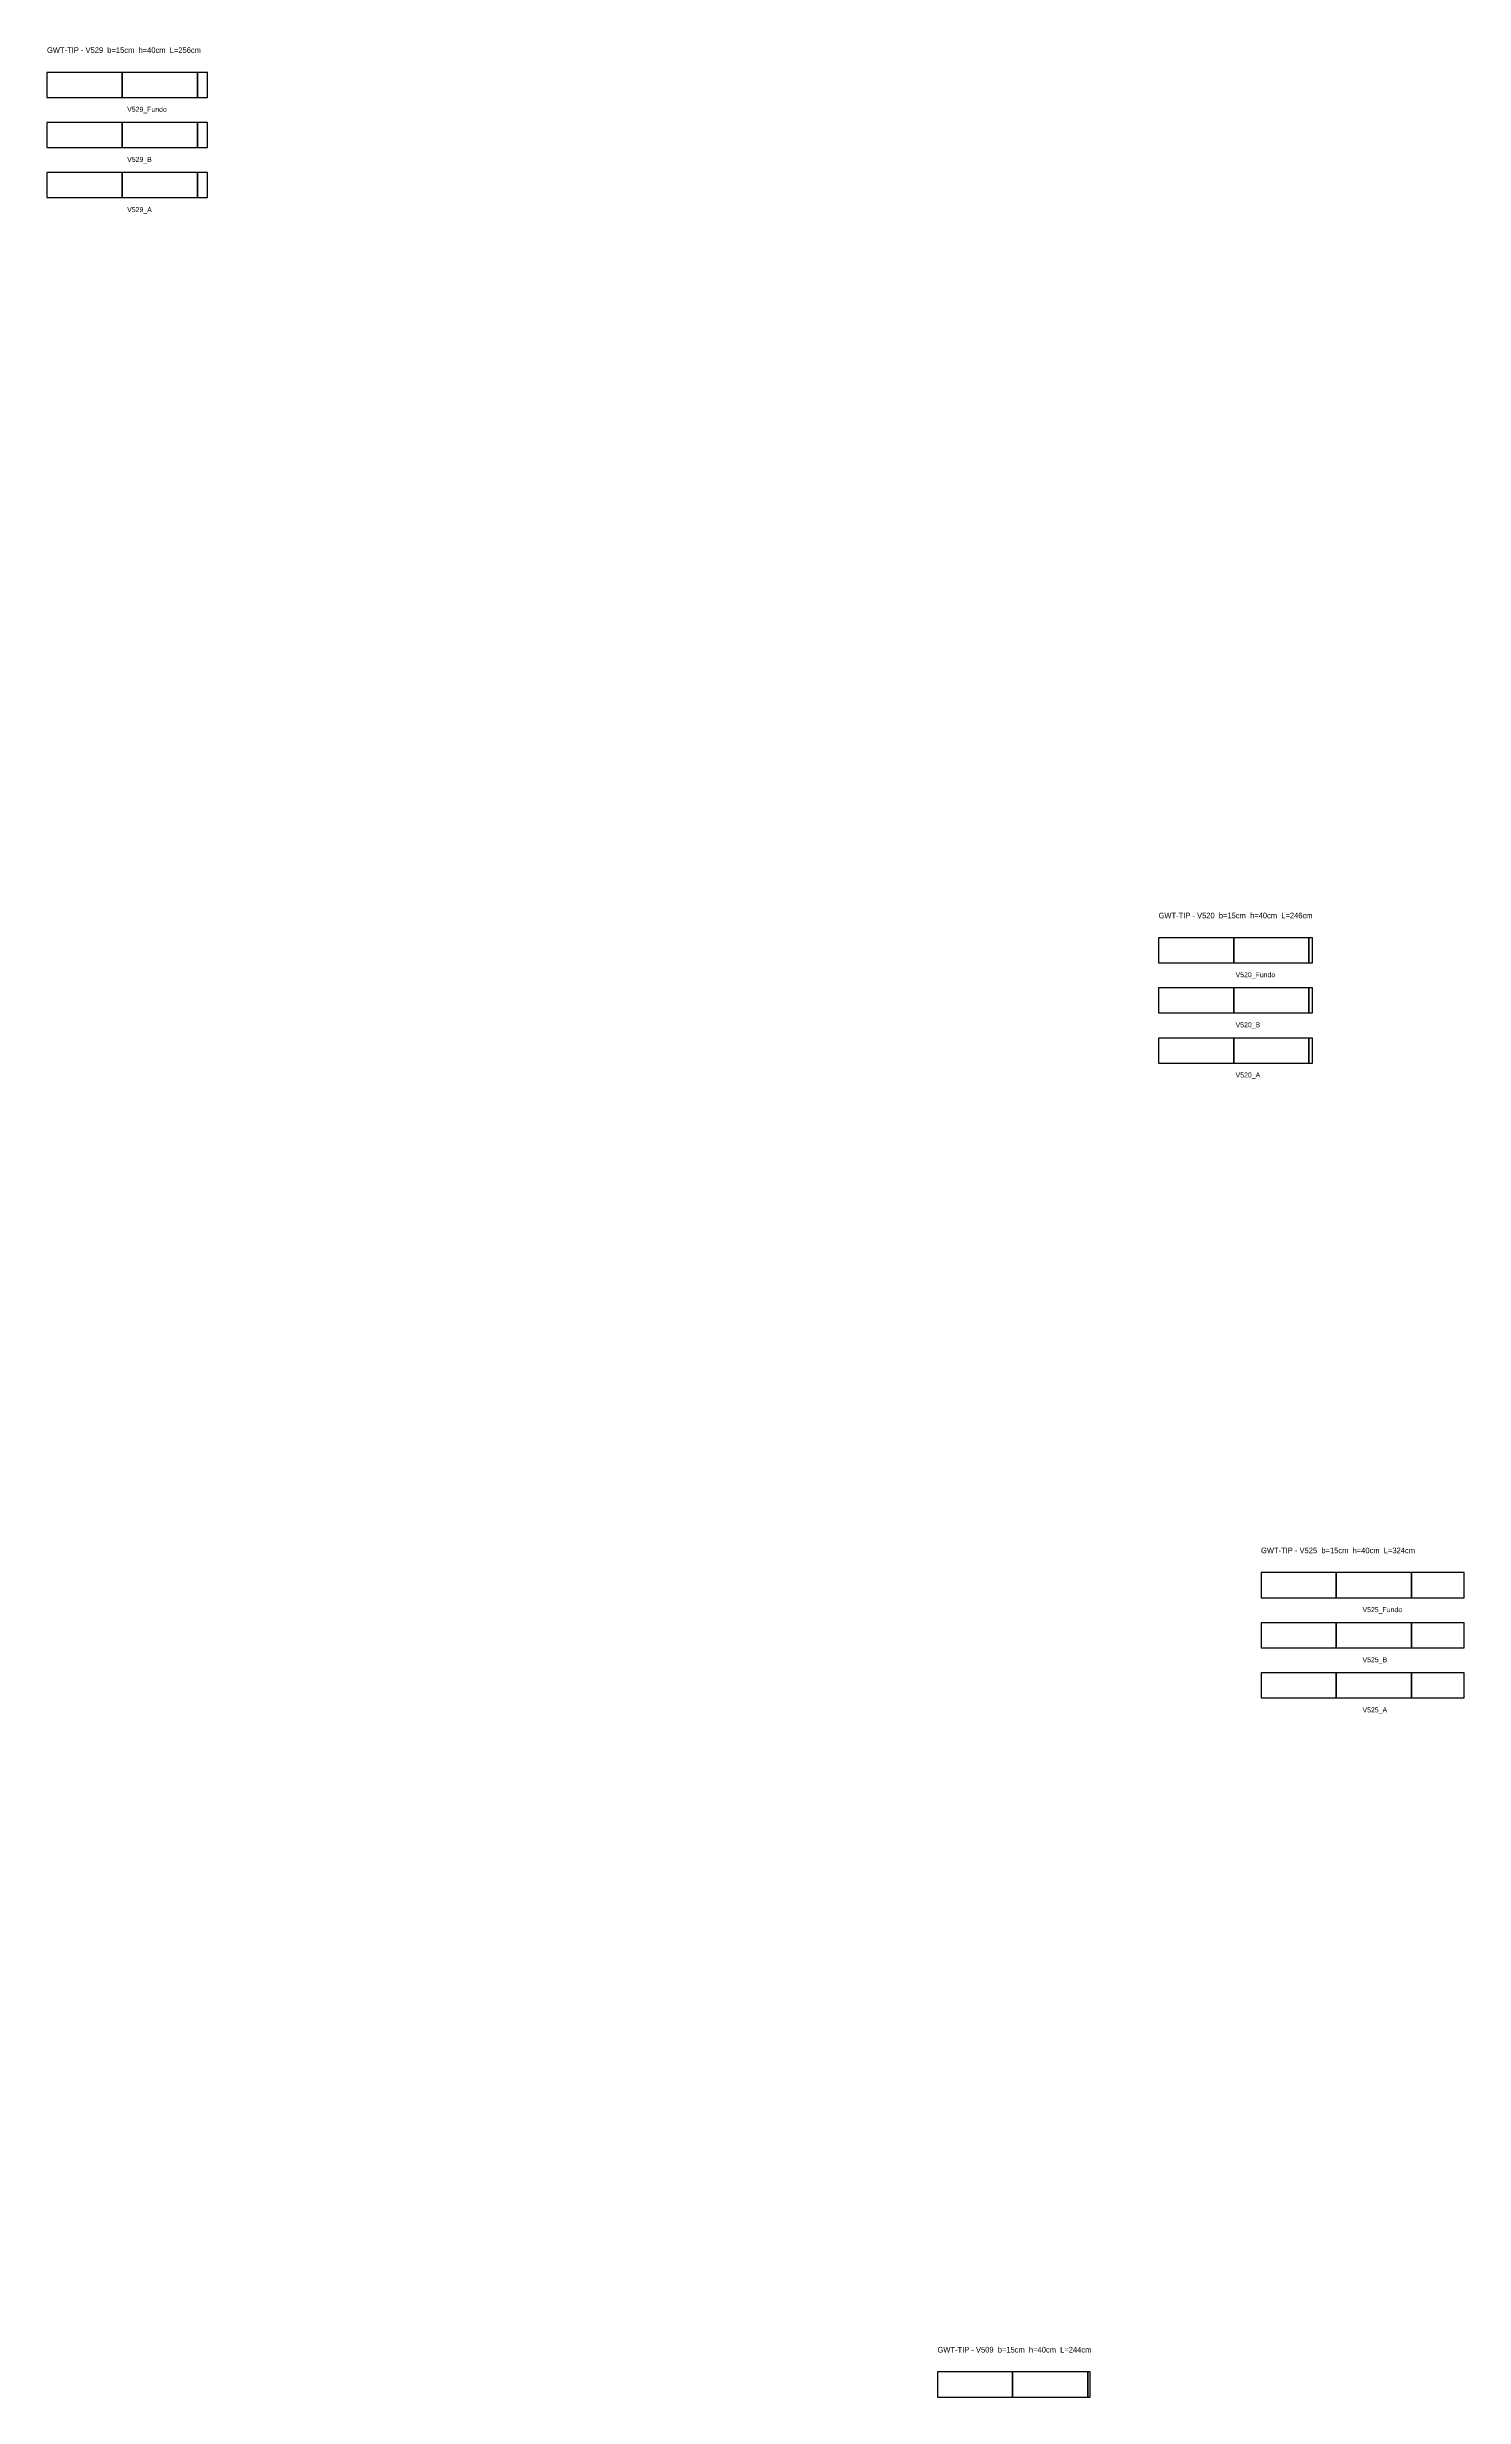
# Model space of a CAD drawing. Header units: metres. Extents: x -162 to 19445, y -6125 to 28582.
# Drawn here: x 17183 to 19445, y 24831 to 28582 of the extents above; entities that cross this region are included whole.
import ezdxf

# ---------------------------------------------------------------- set-up
doc = ezdxf.new("R2010")
doc.units = ezdxf.units.M

msp = doc.modelspace()

# ---------------------------------------------------------------- linework, layer by layer
at = {"layer": 'Paineis'}
for points in [[(17182.93, 28501.74), (17302.93, 28501.74), (17302.93, 28541.74), (17182.93, 28541.74)], [(17302.93, 28501.74), (17422.93, 28501.74), (17422.93, 28541.74), (17302.93, 28541.74)], [(17422.93, 28501.74), (17438.93, 28501.74), (17438.93, 28541.74), (17422.93, 28541.74)], [(17182.93, 28421.74), (17302.93, 28421.74), (17302.93, 28461.74), (17182.93, 28461.74)], [(17302.93, 28421.74), (17422.93, 28421.74), (17422.93, 28461.74), (17302.93, 28461.74)], [(17422.93, 28421.74), (17438.93, 28421.74), (17438.93, 28461.74), (17422.93, 28461.74)], [(17182.93, 28341.74), (17302.93, 28341.74), (17302.93, 28381.74), (17182.93, 28381.74)], [(17302.93, 28341.74), (17422.93, 28341.74), (17422.93, 28381.74), (17302.93, 28381.74)], [(17422.93, 28341.74), (17438.93, 28341.74), (17438.93, 28381.74), (17422.93, 28381.74)], [(18957.4, 27120.36), (19077.4, 27120.36), (19077.4, 27160.36), (18957.4, 27160.36)], [(19077.4, 27120.36), (19197.4, 27120.36), (19197.4, 27160.36), (19077.4, 27160.36)], [(19197.4, 27120.36), (19203.4, 27120.36), (19203.4, 27160.36), (19197.4, 27160.36)], [(18957.4, 27040.36), (19077.4, 27040.36), (19077.4, 27080.36), (18957.4, 27080.36)], [(19077.4, 27040.36), (19197.4, 27040.36), (19197.4, 27080.36), (19077.4, 27080.36)], [(19197.4, 27040.36), (19203.4, 27040.36), (19203.4, 27080.36), (19197.4, 27080.36)], [(18957.4, 26960.36), (19077.4, 26960.36), (19077.4, 27000.36), (18957.4, 27000.36)], [(19077.4, 26960.36), (19197.4, 26960.36), (19197.4, 27000.36), (19077.4, 27000.36)], [(19197.4, 26960.36), (19203.4, 26960.36), (19203.4, 27000.36), (19197.4, 27000.36)], [(19121.04, 26106.94), (19241.04, 26106.94), (19241.04, 26146.94), (19121.04, 26146.94)], [(19241.04, 26106.94), (19361.04, 26106.94), (19361.04, 26146.94), (19241.04, 26146.94)], [(19361.04, 26106.94), (19445.04, 26106.94), (19445.04, 26146.94), (19361.04, 26146.94)], [(19121.04, 26026.94), (19241.04, 26026.94), (19241.04, 26066.94), (19121.04, 26066.94)], [(19241.04, 26026.94), (19361.04, 26026.94), (19361.04, 26066.94), (19241.04, 26066.94)], [(19361.04, 26026.94), (19445.04, 26026.94), (19445.04, 26066.94), (19361.04, 26066.94)], [(19121.04, 25946.94), (19241.04, 25946.94), (19241.04, 25986.94), (19121.04, 25986.94)], [(19241.04, 25946.94), (19361.04, 25946.94), (19361.04, 25986.94), (19241.04, 25986.94)], [(19361.04, 25946.94), (19445.04, 25946.94), (19445.04, 25986.94), (19361.04, 25986.94)], [(18604.43, 24831.1), (18724.43, 24831.1), (18724.43, 24871.1), (18604.43, 24871.1)], [(18724.43, 24831.1), (18844.43, 24831.1), (18844.43, 24871.1), (18724.43, 24871.1)], [(18844.43, 24831.1), (18848.43, 24831.1), (18848.43, 24871.1), (18844.43, 24871.1)]]:
    msp.add_lwpolyline(points, close=True, dxfattribs=at)

# ---------------------------------------------------------------- texts
at = {"layer": 'NOMENCLATURA', "char_height": 9, "attachment_point": 1}
for s, insert in [('GWT-TIP - V529  b=15cm  h=40cm  L=256cm', (17182.93, 28581.74)), ('GWT-TIP - V520  b=15cm  h=40cm  L=246cm', (18957.4, 27200.36)), ('GWT-TIP - V525  b=15cm  h=40cm  L=324cm', (19121.04, 26186.94)), ('GWT-TIP - V509  b=15cm  h=40cm  L=244cm', (18604.43, 24911.1))]:
    msp.add_mtext(s, dxfattribs=dict(at, insert=insert))
at = {"layer": 'Texto Secao', "char_height": 8, "attachment_point": 1}
for s, insert in [('V529_Fundo', (17310.93, 28486.74)), ('V529_B', (17310.93, 28406.74)), ('V529_A', (17310.93, 28326.74)), ('V520_Fundo', (19080.4, 27105.36)), ('V520_B', (19080.4, 27025.36)), ('V520_A', (19080.4, 26945.36)), ('V525_Fundo', (19283.04, 26091.94)), ('V525_B', (19283.04, 26011.94)), ('V525_A', (19283.04, 25931.94))]:
    msp.add_mtext(s, dxfattribs=dict(at, insert=insert))

doc.saveas('drawing.dxf')
